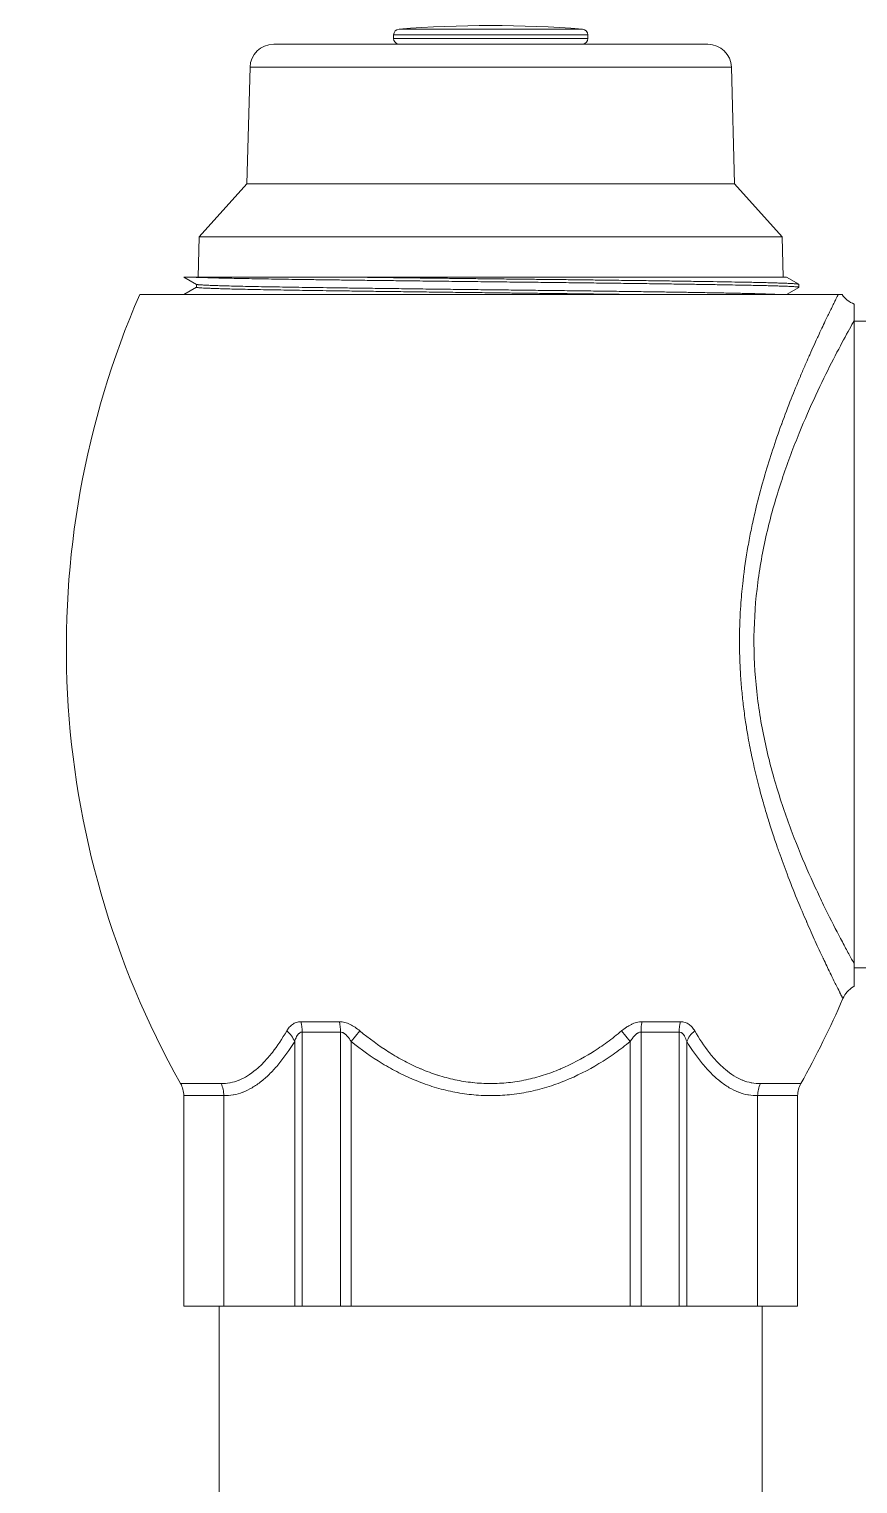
# Model space of a CAD drawing. Header units: millimetres. Extents: x 72 to 2826, y -203 to 794.
# Drawn here: x 1759.2981 to 1759.3519, y 386.0094 to 386.1037 of the extents above; entities that cross this region are included whole.
import ezdxf

# ---------------------------------------------------------------- set-up
doc = ezdxf.new("R2010")
doc.units = ezdxf.units.MM
doc.layers.add('mobiliario', color=252, linetype='Continuous', lineweight=9)

# ---------------------------------------------------------------- blocks, each defined once
blk = doc.blocks.new('SE2')
at = {"layer": 'mobiliario'}
blk.add_arc((455.9371107061222, 282.2468913631313), 350.7510704624746, 163.9462657584866, 175.9971853470821, dxfattribs=at)
blk = doc.blocks.new('110-32-planta')
at = {"layer": 'mobiliario'}
for p, q in [((7.610613157537947, 4.122814385726368), (7.610613157537947, 4.247486385726364)), ((7.645813157537951, 4.122814385726368), (7.645813157537951, 4.247486385726364)), ((7.610901879177916, 4.122814385726389), (7.608308608660934, 4.122814385726384)), ((7.608308608660934, 4.109166203168403), (7.608308608660934, 4.122814385726384)), ((7.610901879177916, 4.122814385726389), (7.615500070118643, 4.122814385726389)), ((7.610901879191309, 4.109166272404991), (7.610901879177916, 4.122814385726389)), ((7.615990054027073, 4.122814385726389), (7.615500070118643, 4.122814385726389)), ((7.615500070118643, 4.105654222646606), (7.615500070118643, 4.122814385726389)), ((7.618466746075442, 4.122814385726389), (7.615990054027073, 4.122814385726389)), ((7.615990054027073, 4.105047617365428), (7.615990054027073, 4.122814385726389)), ((7.619164593102716, 4.122814385726389), (7.618466746075442, 4.122814385726389)), ((7.618466746075442, 4.105047617365428), (7.618466746075442, 4.122814385726389)), ((7.619164593102716, 4.122814385726389), (7.637261721973183, 4.122814385726389)), ((7.619164593102716, 4.105654222646606), (7.619164593102716, 4.122814385726389)), ((7.637959569000463, 4.122814385726389), (7.637261721973183, 4.122814385726389)), ((7.637261721973183, 4.105654222646606), (7.637261721973183, 4.122814385726389)), ((7.640436261048826, 4.122814385726389), (7.637959569000463, 4.122814385726389)), ((7.637959569000463, 4.105047617365428), (7.637959569000463, 4.122814385726389)), ((7.640926244957257, 4.122814385726389), (7.640436261048826, 4.122814385726389)), ((7.640436261048826, 4.105047617365428), (7.640436261048826, 4.122814385726389)), ((7.640926244957257, 4.122814385726389), (7.645524435897967, 4.122814385726389)), ((7.640926244957257, 4.105654222646606), (7.640926244957257, 4.122814385726389)), ((7.648117706414964, 4.122814385726384), (7.645524435897967, 4.122814385726389)), ((7.645524435884581, 4.109166272404991), (7.645524435897967, 4.122814385726389)), ((7.648117706414964, 4.109166203168403), (7.648117706414964, 4.122814385726384)), ((7.608308608660934, 4.109166203168438), (7.610901879286707, 4.109166203168441)), ((7.64552443578909, 4.109166203168441), (7.648117706414964, 4.109166203168438)), ((7.608102785657621, 4.108381174186838), (7.610725667751728, 4.108381174186838)), ((7.645700647324063, 4.108381174186838), (7.648323529418278, 4.108381174186838)), ((7.619164593102716, 4.105654222646602), (7.619724458509281, 4.104964112057504)), ((7.637261721973175, 4.105654222646614), (7.636701856566602, 4.104964112057512)), ((7.615990054027073, 4.105047617365428), (7.618466746075442, 4.105047617365428)), ((7.637959569000463, 4.105047617365428), (7.640436261048826, 4.105047617365428)), ((7.61590746548984, 4.104373901513643), (7.618400891943934, 4.104373901513643)), ((7.638025423131963, 4.104373901513643), (7.640518849586058, 4.104373901513643)), ((7.651790757537945, 4.10061504758185), (7.651790757537945, 4.102075734353867)), ((7.651790757537945, 4.100875185726362), (7.669226972364321, 4.100875185726362)), ((7.651790757537924, 4.100614978750279), (7.651790757537924, 4.058878749696287)), ((7.651790757537945, 4.058942385726364), (7.668113928886057, 4.058942385726364)), ((7.651790757537952, 4.057822032405642), (7.651790757537945, 4.058878744072181)), ((7.60544904443725, 4.057201585726363), (7.650751828880856, 4.057201585726363)), ((7.608315743535925, 4.056075185726363), (7.609133590678433, 4.056547463828906)), ((7.609129637027343, 4.056733634501792), (7.608319286950773, 4.057201584842253)), ((7.609129637537947, 4.056735952419209), (7.609129637537947, 4.056545181028627)), ((7.647391411580784, 4.05720158658444), (7.648190179974392, 4.056740326160661)), ((7.648193957537947, 4.056542886157636), (7.648193957537947, 4.056735952419209)), ((7.65100342638108, 4.057201585726347), (7.650751885555806, 4.057201585726363)), ((7.608755292135136, 4.056075185726363), (7.608315743536508, 4.056075185726363)), ((7.61885162757369, 4.056075185726367), (7.608755292135136, 4.056075185726363)), ((7.609317020629512, 4.053463012838047), (7.609248618475128, 4.056075185726363)), ((7.647109294446388, 4.053463012838047), (7.64717769660077, 4.056075185726363)), ((7.64819010625137, 4.056538448544252), (7.647387872670812, 4.056075185726363)), ((7.647109294446388, 4.053463012838047), (7.609317020629512, 4.053463012838047)), ((7.612404890670497, 4.050033585726363), (7.609317020629512, 4.053463012838047)), ((7.644021424405402, 4.050033585726363), (7.647109294446388, 4.053463012838047)), ((7.644021424405402, 4.050033585726363), (7.612404890670497, 4.050033585726363)), ((7.612603029268698, 4.042466977933763), (7.612404890670497, 4.050033585726363)), ((7.6438232858072, 4.042466977933763), (7.644021424405402, 4.050033585726363)), ((7.6438232858072, 4.042466977933763), (7.612603029268698, 4.042466977933763)), ((7.614138502919857, 4.040971185726363), (7.642287812156041, 4.040971185726363)), ((7.634510757537853, 4.04059160920141), (7.621915557538045, 4.04059160920141)), ((7.621915557538045, 4.040372313371261), (7.621915557538045, 4.04059160920141)), ((7.634510757537853, 4.04059160920141), (7.621915557538045, 4.04059160920141)), ((7.621915557538045, 4.040372313371261), (7.621915557538045, 4.04059160920141)), ((7.634510757537853, 4.040372313371261), (7.634510757537853, 4.04059160920141)), ((7.634510757537853, 4.040372313371261), (7.634510757537853, 4.04059160920141)), ((7.634510757537853, 4.040372313371261), (7.621915557538045, 4.040372313371261)), ((7.634510757537853, 4.040372313371261), (7.621915557538045, 4.040372313371261)), ((7.634156170629005, 4.039989441499653), (7.622270144446893, 4.039989441499653)), ((7.634156170629005, 4.039989441499653), (7.622270144446893, 4.039989441499653))]:
    blk.add_line(p, q, dxfattribs=at)
for centre, radius, start, end in [((7.606708608660938, 4.109166203168438), 0.0016, 330.6171396737633, 0), ((7.64971770641496, 4.109166203168438), 0.0016, 180, 209.3828603262367), ((7.658293157537009, 4.080120130849937), 0.0575999999989701, 150.6171396737633, 203.4464262490894), ((7.598133157538888, 4.080120130849937), 0.0575999999989701, 23.26067180028448, 29.3828603262367), ((7.614138502919857, 4.042507185726364), 0.001536, 181.4999999999996, 270), ((7.642287812156041, 4.042507185726364), 0.001536, 270, 358.5000000000002), ((7.622299557538043, 4.040591609201399), 0.0003839999999997, 98.70505651559859, 180), ((7.622299557538043, 4.040591609201399), 0.0003839999999997, 98.70505651559859, 180), ((7.634126757537856, 4.040591609201399), 0.0003839999999997, 0, 81.29494348440137), ((7.634126757537856, 4.040591609201399), 0.0003839999999997, 0, 81.29494348440137), ((7.622299557538043, 4.040372313371257), 0.0003839999999984, 180, 265.6070358035131), ((7.622299557538043, 4.040372313371257), 0.0003839999999984, 180, 265.6070358035131), ((7.628213157537949, 4.117349979399196), 0.0775884799999805, 265.6070358174213, 274.3929641825787), ((7.628213157537949, 4.117349979399196), 0.0775884799999805, 265.6070358174213, 274.3929641825787), ((7.634126757537856, 4.040372313371257), 0.0003839999999984, 274.3929641964869, 0), ((7.634126757537856, 4.040372313371257), 0.0003839999999984, 274.3929641964869, 0)]:
    blk.add_arc(centre, radius, start, end, dxfattribs=at)
for centre, major_axis, ratio, start_param, end_param in [((7.609513666347801, 4.109166247076608), (1.9594575337e-05, -0.0015999568128686), 0.8675752736432757, 1.047329017814469, 1.560144142506108), ((7.646912648727599, 4.109166247076612), (-1.95945749442e-05, -0.001599956812872), 0.8675752734005726, 4.723041164456913, 5.235856289152098), ((7.614114429472593, 4.105654222646617), (-0.0013620853439599, -0.0008394781210783999), 0.6725393997054591, 1.810935014878186, 2.3997877305602), ((7.642311885603305, 4.105654222646609), (0.0013620853439589, -0.0008394781210802999), 0.6725393997014056, 3.883397576619385, 4.472250292302301), ((7.615101747085872, 4.105047617365411), (8.7e-15, -0.0016), 0.5551918382485513, 1.136168998444784, 1.570796326809679), ((7.617758431288919, 4.105047617365428), (0, -0.0016), 0.4426967415747728, 1.136168998426848, 1.570796326794367), ((7.638667883786979, 4.105047617365411), (-6.900000000000001e-15, -0.0016), 0.4426967415751237, 4.712388980366855, 5.147016308735914), ((7.641324567990018, 4.105047617365428), (0, -0.0016), 0.5551918382483111, 4.712388980385215, 5.147016308753173)]:
    blk.add_ellipse(centre, major_axis=major_axis, ratio=ratio, start_param=start_param, end_param=end_param, dxfattribs=at)
for points, knots in [([(7.610901879198003, 4.109166272403998), (7.611103075978675, 4.109171146593091), (7.611304676186713, 4.1091557824321), (7.611503851869791, 4.109121058824737), (7.611513907490461, 4.10911930576222), (7.611523956961029, 4.109117503095337), (7.611534000511348, 4.109115650947014), (7.611734371386468, 4.109078700210648), (7.61193260413772, 4.109022179858062), (7.612128808041093, 4.108947125839176), (7.61213723827604, 4.108943901015397), (7.612145664761541, 4.108940641995317), (7.612154087518305, 4.108937348797599), (7.612351667044207, 4.108860097552891), (7.612546734544942, 4.10876434627541), (7.612740320098688, 4.108650310870718), (7.612941870664357, 4.108531583517994), (7.613141819472459, 4.108393033056071), (7.613338994045655, 4.108236182142057), (7.613344377852344, 4.108231899363673), (7.613349759582838, 4.108227602916556), (7.613355139222058, 4.108223292846091), (7.613546743163425, 4.108069783204542), (7.6137342169933, 4.107900221668343), (7.613917018349347, 4.107717178520747), (7.614105296459014, 4.107528651375417), (7.614288621043798, 4.107325814338317), (7.614468406170657, 4.107108938587384), (7.614470856018684, 4.107105983322735), (7.614473305207944, 4.107103025445983), (7.614475753740273, 4.107100064957236), (7.614832352522803, 4.106668905984765), (7.615173120475575, 4.106184710941494), (7.615500070118643, 4.105654222646617)], [0, 0, 0, 0, 0.1189925213801739, 0.1189925213801739, 0.1189925213801739, 0.1250000000000002, 0.1250000000000002, 0.1250000000000002, 0.2448504224281824, 0.2448504224281824, 0.2448504224281824, 0.2500000000000005, 0.2500000000000005, 0.2500000000000005, 0.3707978721974875, 0.3707978721974875, 0.3707978721974875, 0.4965659318550319, 0.4965659318550319, 0.4965659318550319, 0.5000000000000002, 0.5000000000000002, 0.5000000000000002, 0.6223095014570469, 0.6223095014570469, 0.6223095014570469, 0.7482834123039571, 0.7482834123039571, 0.7482834123039571, 0.75, 0.75, 0.75, 1, 1, 1, 1]), ([(7.619164593102716, 4.105654222646623), (7.619808630686343, 4.106176710446838), (7.620479484115223, 4.106654281400491), (7.621180988038469, 4.107080507226619), (7.621531829519966, 4.107293674530943), (7.621890081929159, 4.10749381344836), (7.622257021920433, 4.107680014553395), (7.622623774656653, 4.107866120637176), (7.622999205700395, 4.108038305283407), (7.623383692160771, 4.108194701546747), (7.623575872948768, 4.108272874279017), (7.62377008506845, 4.108346999074814), (7.623964952498348, 4.108416419929501), (7.624159963603537, 4.108485891968012), (7.624355631828947, 4.108550653510494), (7.624552369368303, 4.108610779025716), (7.624945865923905, 4.108731036619776), (7.625343637759983, 4.108832758194427), (7.625745669635867, 4.10891512209697), (7.626147616494732, 4.108997468582153), (7.626553825781372, 4.109060357802579), (7.626964519916918, 4.109102695559876), (7.627375214052463, 4.109145033317169), (7.627792719660362, 4.109166825856025), (7.628206282708162, 4.109167099097088), (7.628619839031657, 4.109167372333708), (7.629030604804206, 4.109146364039567), (7.629438654933742, 4.109105026703022), (7.629846718332827, 4.109063688022213), (7.630252066129671, 4.109002019395446), (7.63065479555351, 4.108920420391044), (7.631057604272073, 4.108838805320342), (7.631458175987156, 4.108737237509107), (7.63185513326357, 4.10861651973731), (7.632053545840669, 4.1085561809411), (7.632251055474874, 4.108491057956783), (7.632446281636098, 4.108421785465079), (7.632641471323318, 4.10835252591552), (7.632834378215043, 4.108279118462288), (7.633025413091736, 4.108201698338898), (7.633789786924572, 4.107891922880735), (7.634523574648902, 4.107518105928263), (7.635231018164674, 4.107089162240917), (7.635584739922557, 4.106874690397248), (7.635932253536482, 4.106646075494264), (7.636270711387879, 4.106406454147109), (7.636609169239278, 4.106166832799953), (7.636939294401407, 4.105915798177289), (7.637261721973161, 4.105654222646641)], [0, 0, 0, 0, 0.125, 0.125, 0.125, 0.1875159514201016, 0.1875159514201016, 0.1875159514201016, 0.25, 0.25, 0.25, 0.2812318766219556, 0.2812318766219556, 0.2812318766219556, 0.3124867804319777, 0.3124867804319777, 0.3124867804319777, 0.3750000000000001, 0.3750000000000001, 0.3750000000000001, 0.4375000000000001, 0.4375000000000001, 0.4375000000000001, 0.5000000000000001, 0.5000000000000001, 0.5000000000000001, 0.5624989837853656, 0.5624989837853656, 0.5624989837853656, 0.6250000000000001, 0.6250000000000001, 0.6250000000000001, 0.6875133222455402, 0.6875133222455402, 0.6875133222455402, 0.7187595799843207, 0.7187595799843207, 0.7187595799843207, 0.7500000000000002, 0.7500000000000002, 0.7500000000000002, 0.8750000000000001, 0.8750000000000001, 0.8750000000000001, 0.9375, 0.9375, 0.9375, 1, 1, 1, 1]), ([(7.640926244957257, 4.105654222646623), (7.641253194600325, 4.106184710941491), (7.641593962553087, 4.106668905984758), (7.641950561335541, 4.107100064957514), (7.641953009867862, 4.107103025446253), (7.641955459057107, 4.107105983322995), (7.641957908905126, 4.107108938587636), (7.642137694032158, 4.107325814338956), (7.642321018616535, 4.107528651375337), (7.642509296726494, 4.107717178520786), (7.642692098082362, 4.107900221668042), (7.6428795719127, 4.108069783204751), (7.643071175853826, 4.108223292846133), (7.643076555493032, 4.108227602916585), (7.643081937223506, 4.108231899363691), (7.643087321030179, 4.108236182142061), (7.643284495603374, 4.108393033056107), (7.643484444411447, 4.108531583517962), (7.643685994977139, 4.108650310870678), (7.643879580530893, 4.108764346275357), (7.644074648031683, 4.108860097552877), (7.644272227557586, 4.108937348797589), (7.644280650314322, 4.108940641995297), (7.644289076799793, 4.108943901015365), (7.644297507034722, 4.108947125839137), (7.644493710938121, 4.10902217985804), (7.644691943689394, 4.109078700210638), (7.644892314564536, 4.109115650947011), (7.644902358114827, 4.109117503095327), (7.644912407585366, 4.109119305762202), (7.644922463206, 4.109121058824715), (7.645121638889107, 4.109155782432093), (7.645323239097188, 4.109171146593091), (7.645524435877881, 4.109166272403996)], [0, 0, 0, 0, 0.2500000000000004, 0.2500000000000004, 0.2500000000000004, 0.2517165876900858, 0.2517165876900858, 0.2517165876900858, 0.3776904986950597, 0.3776904986950597, 0.3776904986950597, 0.5000000000000006, 0.5000000000000006, 0.5000000000000006, 0.5034340681338139, 0.5034340681338139, 0.5034340681338139, 0.6292021277997925, 0.6292021277997925, 0.6292021277997925, 0.7500000000000006, 0.7500000000000006, 0.7500000000000006, 0.7551495775555165, 0.7551495775555165, 0.7551495775555165, 0.8750000000000003, 0.8750000000000003, 0.8750000000000003, 0.8810074786009582, 0.8810074786009582, 0.8810074786009582, 1, 1, 1, 1]), ([(7.614986765651111, 4.104964112057504), (7.614688937950453, 4.105474179840612), (7.614377901224691, 4.105941754596496), (7.614051184407082, 4.106359794958464), (7.614046036609124, 4.106366381663544), (7.614040885328697, 4.106372955514431), (7.614035730543299, 4.106379516505914), (7.613870246431204, 4.10659014406184), (7.613701159472433, 4.106787548606114), (7.613527062983521, 4.106971318423283), (7.613362395664217, 4.107145135157608), (7.613193241180923, 4.107306762731154), (7.613019973850981, 4.107453720417986), (7.613011053414581, 4.107461286337645), (7.613002125520254, 4.107468810340197), (7.612993190245013, 4.107476292140841), (7.612811241259485, 4.107628644027141), (7.612626238299312, 4.107763527633952), (7.612439247516782, 4.107879226495263), (7.612262603956437, 4.107988523106108), (7.612084185667057, 4.108080699133367), (7.611903073048849, 4.108155398749602), (7.611892732667192, 4.108159663623851), (7.611882384739992, 4.108163870924968), (7.611872029209592, 4.108168020554458), (7.611690980021598, 4.108240569909312), (7.611507606054182, 4.10829548132045), (7.611321743213379, 4.108331462860402), (7.611311353711832, 4.108333474183716), (7.611300955680307, 4.108335426315914), (7.611290548852217, 4.108337319062914), (7.611104134289093, 4.10837122330372), (7.610914884829852, 4.108386158764478), (7.610725668705249, 4.108381173569394)], [0, 0, 0, 0, 0.2499999999999999, 0.2499999999999999, 0.2499999999999999, 0.2539390365624178, 0.2539390365624178, 0.2539390365624178, 0.3803939551670228, 0.3803939551670228, 0.3803939551670228, 0.4999999999999999, 0.4999999999999999, 0.4999999999999999, 0.5061577570079345, 0.5061577570079345, 0.5061577570079345, 0.6315481463510756, 0.6315481463510756, 0.6315481463510756, 0.7499999999999997, 0.7499999999999997, 0.7499999999999997, 0.7567628494769516, 0.7567628494769516, 0.7567628494769516, 0.8749999999999998, 0.8749999999999998, 0.8749999999999998, 0.8816093096013975, 0.8816093096013975, 0.8816093096013975, 1, 1, 1, 1]), ([(7.636701856566588, 4.104964112057529), (7.636398162217631, 4.105218221678331), (7.636087135985968, 4.105462469012771), (7.635767719685077, 4.105696061201708), (7.635455009189798, 4.105924749371016), (7.635134253152068, 4.106143227293824), (7.634807304605004, 4.106348948247447), (7.634801260984339, 4.106352750984662), (7.634795215207098, 4.106356549406491), (7.634789167284452, 4.106360343497069), (7.634133836536094, 4.106771457256946), (7.633453337966486, 4.107131769079437), (7.632743143136131, 4.1074320933552), (7.632734708095647, 4.107435660330509), (7.632726268878031, 4.107439218820772), (7.6327178254798, 4.107442768808536), (7.632538837751078, 4.107518023371892), (7.632357971470441, 4.107589456720431), (7.632174859918768, 4.107656903255342), (7.631992025371503, 4.10772424775962), (7.631806951185652, 4.107787617778054), (7.631620953040517, 4.107846365763184), (7.631255328950551, 4.10796184905784), (7.63088613632587, 4.108059464593345), (7.630514785558972, 4.108138298792248), (7.630508887125722, 4.108139550972939), (7.630502988040916, 4.108140798438971), (7.630497088310299, 4.10814204118634), (7.630120493790763, 4.108221368850426), (7.629741267391138, 4.108281459905324), (7.629359287908117, 4.108321755678307), (7.628977853288241, 4.108361993972596), (7.628593672992622, 4.108382493164913), (7.628206662378759, 4.108382178693219), (7.627819932949947, 4.108381864450006), (7.627429262464572, 4.108360639327433), (7.627045382032356, 4.10831949235543), (7.627041815120393, 4.108319110029025), (7.627038248792899, 4.108318725991043), (7.627034683050767, 4.108318340243059), (7.626653756955079, 4.108277131017012), (7.626277295812223, 4.108216218142011), (7.625905024742657, 4.108136932410847), (7.625898775846245, 4.10813560153031), (7.625892528128446, 4.108134265484511), (7.62588628159655, 4.108132924279605), (7.625516030550244, 4.108053426963532), (7.625149917060753, 4.107955751638404), (7.624787740775296, 4.107840776328831), (7.624779792296017, 4.107838253030365), (7.62477184571361, 4.107835721390955), (7.624763900994814, 4.107833181406093), (7.624587422054652, 4.107776759794639), (7.624412041794562, 4.107716280967693), (7.624237323649503, 4.107651673197537), (7.624054546600248, 4.107584085382978), (7.623872494430819, 4.107511979185854), (7.623692348784821, 4.107435962761897), (7.623683711610588, 4.107432318115951), (7.623675078820879, 4.107428664476032), (7.623666450400022, 4.107425001860356), (7.623314244265138, 4.107275496437413), (7.622970570852858, 4.107111615522292), (7.622634987237219, 4.106935186684257), (7.622289774745097, 4.106753695586296), (7.621953121498684, 4.106558923090418), (7.621623717847888, 4.106351876151916), (7.621617606953242, 4.106348035144005), (7.621611498555829, 4.106344189908216), (7.621605392650629, 4.106340340448742), (7.620950197774008, 4.105927273746746), (7.620324612974052, 4.105466278211938), (7.619724458509296, 4.104964112057512)], [0, 0, 0, 0, 0.0631630202245054, 0.0631630202245054, 0.0631630202245054, 0.1249999999999998, 0.1249999999999998, 0.1249999999999998, 0.1261430521780779, 0.1261430521780779, 0.1261430521780779, 0.2499999999999996, 0.2499999999999996, 0.2499999999999996, 0.2514710588196881, 0.2514710588196881, 0.2514710588196881, 0.282655360431388, 0.282655360431388, 0.282655360431388, 0.3137924875803595, 0.3137924875803595, 0.3137924875803595, 0.3749999999999995, 0.3749999999999995, 0.3749999999999995, 0.3759722032612326, 0.3759722032612326, 0.3759722032612326, 0.4380303621285829, 0.4380303621285829, 0.4380303621285829, 0.4999999999999993, 0.4999999999999993, 0.4999999999999993, 0.5619246134325838, 0.5619246134325838, 0.5619246134325838, 0.5624999999999992, 0.5624999999999992, 0.5624999999999992, 0.62396820231175, 0.62396820231175, 0.62396820231175, 0.6249999999999992, 0.6249999999999992, 0.6249999999999992, 0.6861578040638693, 0.6861578040638693, 0.6861578040638693, 0.6874999999999992, 0.6874999999999992, 0.6874999999999992, 0.717314688523754, 0.717314688523754, 0.717314688523754, 0.7485045846341641, 0.7485045846341641, 0.7485045846341641, 0.7499999999999991, 0.7499999999999991, 0.7499999999999991, 0.8110418145585246, 0.8110418145585246, 0.8110418145585246, 0.8738350974994554, 0.8738350974994554, 0.8738350974994554, 0.8749999999999994, 0.8749999999999994, 0.8749999999999994, 1, 1, 1, 1]), ([(7.645700646370535, 4.108381173569394), (7.645511430245938, 4.108386158764471), (7.645322180786699, 4.108371223303706), (7.645135766223582, 4.108337319062897), (7.6451253593955, 4.108335426315893), (7.645114961363965, 4.108333474183694), (7.645104571862418, 4.10833146286038), (7.644918709021624, 4.108295481320424), (7.644735335054214, 4.108240569909284), (7.64455428586622, 4.108168020554427), (7.644543930335827, 4.108163870924936), (7.644533582408629, 4.108159663623819), (7.644523242026963, 4.108155398749567), (7.644342129408784, 4.108080699133335), (7.644163711119376, 4.107988523106048), (7.643987067559045, 4.107879226495228), (7.643800076776492, 4.107763527633923), (7.643615073816341, 4.107628644027169), (7.643433124830799, 4.10747629214083), (7.643424189555567, 4.107468810340186), (7.643415261661232, 4.107461286337632), (7.643406341224838, 4.107453720417971), (7.643233073895125, 4.107306762731309), (7.64306391941151, 4.10714513515721), (7.642899252092447, 4.106971318423109), (7.642725155603343, 4.106787548605705), (7.642556068645028, 4.106590144061997), (7.642390584532762, 4.106379516505672), (7.642385429747362, 4.106372955514189), (7.642380278466944, 4.106366381663299), (7.642375130668987, 4.106359794958212), (7.642048413851384, 4.105941754595881), (7.641737377125443, 4.105474179840594), (7.641439549424795, 4.104964112057512)], [0, 0, 0, 0, 0.118390690398735, 0.118390690398735, 0.118390690398735, 0.1249999999999996, 0.1249999999999996, 0.1249999999999996, 0.2432371505232969, 0.2432371505232969, 0.2432371505232969, 0.2499999999999992, 0.2499999999999992, 0.2499999999999992, 0.3684518536382872, 0.3684518536382872, 0.3684518536382872, 0.4938422429924886, 0.4938422429924886, 0.4938422429924886, 0.4999999999999993, 0.4999999999999993, 0.4999999999999993, 0.6196060446751847, 0.6196060446751847, 0.6196060446751847, 0.7460609634378886, 0.7460609634378886, 0.7460609634378886, 0.7499999999999994, 0.7499999999999994, 0.7499999999999994, 1, 1, 1, 1]), ([(7.615500070118643, 4.105654222646617), (7.615525164503253, 4.105572178690973), (7.615553356214582, 4.105493296828231), (7.615587708967304, 4.10541740782709), (7.615611890183778, 4.105363988865903), (7.615639172921419, 4.105312013893794), (7.615670466039872, 4.105263950733363), (7.615679323682591, 4.105250346262973), (7.615688526082934, 4.10523702151536), (7.615698095357907, 4.105224081736703), (7.615708984854705, 4.105209356725794), (7.615720348972503, 4.105195130160364), (7.615732246546131, 4.105181548377547), (7.615743422900195, 4.105168789909455), (7.615755064669031, 4.105156596954046), (7.615767220374037, 4.105145115427163), (7.61577937607904, 4.10513363390028), (7.615792045801129, 4.105122863596189), (7.615805277395387, 4.105112951887833), (7.615813881465527, 4.105106506630207), (7.615822729666128, 4.105100426436543), (7.615831827013083, 4.105094763389121), (7.615878690346057, 4.105065591227347), (7.615932296191148, 4.105047617365411), (7.615990054027073, 4.105047617365411)], [0, 0, 0, 0, 0.2934428776600264, 0.2934428776600264, 0.2934428776600264, 0.4999999999999988, 0.4999999999999988, 0.4999999999999988, 0.5584668221831935, 0.5584668221831935, 0.5584668221831935, 0.6249999999999992, 0.6249999999999992, 0.6249999999999992, 0.6874999999999992, 0.6874999999999992, 0.6874999999999992, 0.7499999999999993, 0.7499999999999993, 0.7499999999999993, 0.7906416923564193, 0.7906416923564193, 0.7906416923564193, 1, 1, 1, 1]), ([(7.618466746075442, 4.105047617365411), (7.618504127895874, 4.105047617365411), (7.618541458354428, 4.105053829250827), (7.618578060822905, 4.105065266661291), (7.618602089976442, 4.105072775206579), (7.618625780915152, 4.105082509875678), (7.618648972307027, 4.105094042720125), (7.618661107261082, 4.105100077309944), (7.618673105397887, 4.105106602682525), (7.618684931807983, 4.105113530846567), (7.618702145876213, 4.105123615216009), (7.618718904455307, 4.105134480360543), (7.618735234380139, 4.105146001229993), (7.618747481823767, 4.10515464188208), (7.618759488338482, 4.105163651379382), (7.618771267164518, 4.105172976962522), (7.618791734542548, 4.10518918148367), (7.618811534549941, 4.105206353042323), (7.618830708995973, 4.105224163967768), (7.618844638809357, 4.10523710321344), (7.618858239734932, 4.105250382236864), (7.618871562944412, 4.105263920670821), (7.618885635238946, 4.105278220290635), (7.618899420563457, 4.105292887332442), (7.618912945224372, 4.105307856879608), (7.619007617850747, 4.105412643709772), (7.61908972605731, 4.105531836926715), (7.619164593102709, 4.105654222646609)], [0, 0, 0, 0, 0.1249999999999979, 0.1249999999999979, 0.1249999999999979, 0.2070612466025654, 0.2070612466025654, 0.2070612466025654, 0.2499999999999958, 0.2499999999999958, 0.2499999999999958, 0.3124999999999947, 0.3124999999999947, 0.3124999999999947, 0.3593749999999939, 0.3593749999999939, 0.3593749999999939, 0.4408269496976131, 0.4408269496976131, 0.4408269496976131, 0.4999999999999916, 0.4999999999999916, 0.4999999999999916, 0.5624999999999928, 0.5624999999999928, 0.5624999999999928, 1, 1, 1, 1]), ([(7.637261721973183, 4.105654222646623), (7.637311910742404, 4.105572178690983), (7.637364437040716, 4.105493296828235), (7.637422721773553, 4.10541740782709), (7.637463748929456, 4.105363988865899), (7.637507690823554, 4.105312013893794), (7.637554852764418, 4.105263950733363), (7.63756820214099, 4.105250346262973), (7.637581840979769, 4.10523702151536), (7.637595765270546, 4.1052240817367), (7.637611610621454, 4.105209356725794), (7.637627825137656, 4.105195130160364), (7.637644433464053, 4.105181548377547), (7.637660035009531, 4.105168789909455), (7.637675976501077, 4.105156596954046), (7.637692272732316, 4.105145115427163), (7.637708568963553, 4.10513363390028), (7.637725219970113, 4.105122863596189), (7.637742234667172, 4.105112951887833), (7.6377532987645, 4.105106506630203), (7.637764524869637, 4.105100426436543), (7.637775903926929, 4.105094763389121), (7.637834521076903, 4.105065591227347), (7.637897300863592, 4.105047617365411), (7.637959569000463, 4.105047617365411)], [0, 0, 0, 0, 0.2934428776594361, 0.2934428776594361, 0.2934428776594361, 0.5000000000000087, 0.5000000000000087, 0.5000000000000087, 0.5584668221836172, 0.5584668221836172, 0.5584668221836172, 0.6250000000000064, 0.6250000000000064, 0.6250000000000064, 0.6875000000000054, 0.6875000000000054, 0.6875000000000054, 0.7500000000000044, 0.7500000000000044, 0.7500000000000044, 0.7906416923566278, 0.7906416923566278, 0.7906416923566278, 1, 1, 1, 1]), ([(7.640436261048826, 4.105047617365411), (7.640470935172053, 4.105047617365411), (7.640503965619053, 4.105053829250795), (7.640534974699213, 4.105065266661267), (7.640555331849412, 4.105072775206554), (7.640574801401272, 4.105082509875664), (7.640593338002438, 4.105094042720118), (7.640603037325561, 4.105100077309942), (7.640612481547087, 4.105106602682525), (7.640621659783001, 4.105113530846567), (7.640635019270625, 4.105123615216005), (7.640647745419733, 4.10513448036054), (7.640659911356897, 4.105146001229989), (7.640669035809778, 4.105154641882077), (7.640677844947816, 4.105163651379378), (7.640686366326747, 4.105172976962522), (7.6407011734292, 4.10518918148367), (7.640715127207506, 4.105206353042319), (7.640728329200917, 4.105224163967765), (7.640737920158818, 4.105237103213433), (7.640747114778023, 4.105250382236857), (7.640755970193161, 4.105263920670815), (7.64076532349577, 4.105278220290625), (7.640774313321124, 4.105292887332431), (7.640782977653508, 4.105307856879598), (7.640843627980196, 4.105412643709772), (7.640888811434557, 4.105531836926711), (7.640926244957257, 4.105654222646609)], [0, 0, 0, 0, 0.1250000000000012, 0.1250000000000012, 0.1250000000000012, 0.2070612466061155, 0.2070612466061155, 0.2070612466061155, 0.2500000000000024, 0.2500000000000024, 0.2500000000000024, 0.312500000000003, 0.312500000000003, 0.312500000000003, 0.3593750000000035, 0.3593750000000035, 0.3593750000000035, 0.4408269496965234, 0.4408269496965234, 0.4408269496965234, 0.5000000000000048, 0.5000000000000048, 0.5000000000000048, 0.5625000000000043, 0.5625000000000043, 0.5625000000000043, 1, 1, 1, 1]), ([(7.61590746548984, 4.104373901513628), (7.61585421763604, 4.104373901515657), (7.615802236749736, 4.104378028786722), (7.615752043659277, 4.104385887245626), (7.615701850568812, 4.10439374570453), (7.615653444100587, 4.104405333743365), (7.615607329976478, 4.104420267503787), (7.615561215852367, 4.104435201264209), (7.615517200518474, 4.104453482853809), (7.615475095376411, 4.104474787308607), (7.615432990234352, 4.104496091763405), (7.615392792785621, 4.104520419175461), (7.615354352908838, 4.10454751113572), (7.615315913032062, 4.104574603095976), (7.615279767704272, 4.104604070639243), (7.615245597424845, 4.104635481706811), (7.615219969715282, 4.104659040007486), (7.615195454707504, 4.104683697225642), (7.615171969021111, 4.104709340161928), (7.615164600119583, 4.104717385925174), (7.61515732911429, 4.104725533149618), (7.61515015876899, 4.104733774143994), (7.615088770531791, 4.104804328642593), (7.615034821305747, 4.104881810642532), (7.614986765651111, 4.104964112057504)], [0, 0, 0, 0, 0.1250000000000007, 0.1250000000000007, 0.1250000000000007, 0.2500000000000014, 0.2500000000000014, 0.2500000000000014, 0.3750000000000022, 0.3750000000000022, 0.3750000000000022, 0.5000000000000029, 0.5000000000000029, 0.5000000000000029, 0.6250000000000023, 0.6250000000000023, 0.6250000000000023, 0.7187500000000017, 0.7187500000000017, 0.7187500000000017, 0.7481651299852837, 0.7481651299852837, 0.7481651299852837, 1, 1, 1, 1]), ([(7.619724458509281, 4.104964112057504), (7.619626660874017, 4.104882282019996), (7.619524897513897, 4.104804839746403), (7.619419621711905, 4.104734480745516), (7.61931434590992, 4.104664121744634), (7.61920555351616, 4.104600845684149), (7.619093684637433, 4.10454741333708), (7.619037750198068, 4.104520697163546), (7.618980511485979, 4.10449626984688), (7.618922695816514, 4.104474774103071), (7.61886488014705, 4.104453278359266), (7.618806486714255, 4.104434716549274), (7.618748240343543, 4.1044197420795), (7.618689993972822, 4.104404767609728), (7.618631916241128, 4.104393314593313), (7.618574021504883, 4.10438559807487), (7.618516126768633, 4.10437788155643), (7.618458413707451, 4.104373901518471), (7.618400891943934, 4.104373901513628)], [0, 0, 0, 0, 0.2499999999999992, 0.2499999999999992, 0.2499999999999992, 0.4999999999999984, 0.4999999999999984, 0.4999999999999984, 0.624999999999999, 0.624999999999999, 0.624999999999999, 0.7499999999999992, 0.7499999999999992, 0.7499999999999992, 0.8749999999999996, 0.8749999999999996, 0.8749999999999996, 1, 1, 1, 1]), ([(7.638025423131963, 4.104373901513628), (7.637968017160082, 4.104373901515657), (7.637909684364621, 4.104378028786722), (7.637851202075382, 4.104385887245626), (7.637792719786142, 4.10439374570453), (7.637734087576853, 4.104405333743365), (7.637676062925634, 4.104420267503787), (7.637618038274418, 4.104435201264212), (7.637560407503103, 4.104453482853809), (7.637503136118838, 4.104474787308607), (7.63744586473458, 4.104496091763405), (7.637388949884574, 4.104520419175464), (7.637332367698227, 4.10454751113572), (7.637275785511882, 4.104574603095979), (7.637220333247278, 4.104604070639243), (7.637165897499576, 4.104635481706811), (7.637125070688809, 4.104659040007486), (7.637084814343267, 4.104683697225645), (7.637045097940037, 4.104709340161935), (7.637032636466294, 4.104717385925177), (7.637020221956887, 4.104725533149622), (7.637007861568136, 4.104733774143994), (7.636902039261848, 4.104804328642596), (7.636800217559808, 4.104881810642535), (7.636701856566602, 4.104964112057512)], [0, 0, 0, 0, 0.1249999999999993, 0.1249999999999993, 0.1249999999999993, 0.2499999999999986, 0.2499999999999986, 0.2499999999999986, 0.3749999999999978, 0.3749999999999978, 0.3749999999999978, 0.4999999999999972, 0.4999999999999972, 0.4999999999999972, 0.6249999999999978, 0.6249999999999978, 0.6249999999999978, 0.7187499999999984, 0.7187499999999984, 0.7187499999999984, 0.7481651299791566, 0.7481651299791566, 0.7481651299791566, 1, 1, 1, 1]), ([(7.641439549424787, 4.104964112057504), (7.641391769006638, 4.104882282019996), (7.641337861166433, 4.1048048397464), (7.641276883171222, 4.104734480745516), (7.641215905176011, 4.10466412174463), (7.641147853104997, 4.104600845684149), (7.641071771879603, 4.104547413337083), (7.641033731266901, 4.10452069716355), (7.64099328218397, 4.10449626984689), (7.640950770655542, 4.104474774103084), (7.640908259127115, 4.104453278359284), (7.640863683388397, 4.104434716549285), (7.640817389413336, 4.104419742079507), (7.640771095438267, 4.104404767609725), (7.640723132859293, 4.104393314593309), (7.640673410500177, 4.10438559807487), (7.640623688141054, 4.104377881556426), (7.640572204843039, 4.104373901518464), (7.640518849586058, 4.104373901513628)], [0, 0, 0, 0, 0.2499999999999973, 0.2499999999999973, 0.2499999999999973, 0.4999999999999947, 0.4999999999999947, 0.4999999999999947, 0.624999999999996, 0.624999999999996, 0.624999999999996, 0.7499999999999974, 0.7499999999999974, 0.7499999999999974, 0.8749999999999984, 0.8749999999999984, 0.8749999999999984, 1, 1, 1, 1]), ([(7.650751876443244, 4.057201565100864), (7.650711683235237, 4.057281739276934), (7.650661572644522, 4.057381791444303), (7.650601534054017, 4.057502401544859), (7.650581566584535, 4.057542513720743), (7.650560499817188, 4.057584902113525), (7.650538396039457, 4.057629474321739), (7.650514881560787, 4.057676891204594), (7.650490164559868, 4.057726830613844), (7.650464359892659, 4.057779085836991), (7.650441568658785, 4.05782523876746), (7.650417929251232, 4.057873197647154), (7.650393510638522, 4.057922839193739), (7.650364228966041, 4.057982367043493), (7.65033379160581, 4.058044396241616), (7.650302254543831, 4.058108853224361), (7.650277715461918, 4.058159007394738), (7.650252510510192, 4.058210631577455), (7.650226653444825, 4.058263721453524), (7.65013030811837, 4.058461538234642), (7.650024947614419, 4.058679536041204), (7.649911479133407, 4.058917028013428), (7.64976714085693, 4.059219131131779), (7.649609683883803, 4.059552778566917), (7.649440971154497, 4.059917273169074), (7.649416949464118, 4.059969170714168), (7.649392699532902, 4.060021693639126), (7.649368223563348, 4.060074849187245), (7.649306545659903, 4.060208797824373), (7.649243456653564, 4.060346705856784), (7.649178969807372, 4.060488733123428), (7.649088759730872, 4.060687413805549), (7.648995815031634, 4.060894152999537), (7.648900750031828, 4.061108161293272), (7.648881137660083, 4.061152312244967), (7.648861434987503, 4.061196772747162), (7.648841648745204, 4.061241532463821), (7.648765388733912, 4.061414045083811), (7.648688030359089, 4.06159068205849), (7.648609939211844, 4.061770880655778), (7.648511357955888, 4.061998361038245), (7.648411608404614, 4.062231517104574), (7.648310724495821, 4.062470855245805), (7.648298438322227, 4.06250000310483), (7.648286135308381, 4.062529242728132), (7.648273815788762, 4.062558574611464), (7.648083465480063, 4.063011784900674), (7.647889572360285, 4.063486213103217), (7.647694211569187, 4.063981360362131), (7.647492161163262, 4.064493462632469), (7.647288540934246, 4.065027730080867), (7.647085581104747, 4.06558552696433), (7.647078919882312, 4.065603834080196), (7.647072258993745, 4.065622168023839), (7.647065598554491, 4.065640528754652), (7.646872682494219, 4.066172337501463), (7.64668015778443, 4.066726667643333), (7.646493866244738, 4.067293774345749), (7.646477191429483, 4.06734453563909), (7.646460558881153, 4.067395419258116), (7.646443972405678, 4.06744641978808), (7.646268856622883, 4.067984870391455), (7.646098881251461, 4.068536365307323), (7.645936070534716, 4.069101399720043), (7.645910711841394, 4.069189407037217), (7.645885529977468, 4.069277742536979), (7.645860531049273, 4.069366407099384), (7.645709826869023, 4.069900914822721), (7.645565777228888, 4.070447382222418), (7.645430262863826, 4.071006586544018), (7.645398565309848, 4.071137387504926), (7.645367353100077, 4.071268852400852), (7.64533663723607, 4.071401060801317), (7.645290802875202, 4.071598342816123), (7.645246073217244, 4.071797279804716), (7.645202556283692, 4.071997773780697), (7.645129876508384, 4.07233262865062), (7.645060444749582, 4.0726724214169), (7.644995469665402, 4.073013260523569), (7.644961516703979, 4.073191367211492), (7.644928686580129, 4.073370155704288), (7.644897080662516, 4.073549415411211), (7.644768577178709, 4.074278250344175), (7.644660318376224, 4.075014880611345), (7.64457466359505, 4.075760461767455), (7.644520122657148, 4.076235212796873), (7.644474744828919, 4.076713591552546), (7.644439214530315, 4.077195773716614), (7.644418870049917, 4.077471868935909), (7.644401764268677, 4.077749037959662), (7.644387995371593, 4.078027581979476), (7.644369075971709, 4.078410320383493), (7.644356452909207, 4.078795654428365), (7.644350437610504, 4.07918314014083), (7.644349527920013, 4.07924173940313), (7.644348769525408, 4.079300387910926), (7.644348162419071, 4.079359077435004), (7.644344755575595, 4.079688420106254), (7.644346155275072, 4.08001775850235), (7.644352273248996, 4.080345833215989), (7.644359701226044, 4.080744156496198), (7.644374080627188, 4.081140621552762), (7.644395303821673, 4.081536930141322), (7.644415294171287, 4.081910217359911), (7.644441311714308, 4.082282347930895), (7.644473278760892, 4.082654174275297), (7.644503203330637, 4.083002243445399), (7.644538342207043, 4.083350047753391), (7.644578231167145, 4.083694954195169), (7.644582231870579, 4.083729546934169), (7.64458627958384, 4.083764107647472), (7.644590373798536, 4.083798633507925), (7.644635248490772, 4.084177054640143), (7.644685708476857, 4.084551290189988), (7.644741219230304, 4.08492151419426), (7.644785083780894, 4.085214064890475), (7.644832102399107, 4.085504110343791), (7.644882071766872, 4.085791801357352), (7.644958385052682, 4.086231163461054), (7.645041531554197, 4.086664921417603), (7.645130707676685, 4.087093410933253), (7.645277973771491, 4.087801021624009), (7.645441685803326, 4.088494264769881), (7.645618405683926, 4.089173500356597), (7.645668344568398, 4.089365444055168), (7.645719321919406, 4.089556269167815), (7.645771291952492, 4.089746059302441), (7.645811160055053, 4.089891654217527), (7.645851587290188, 4.090036555683241), (7.645892570716398, 4.090180867661132), (7.64594082627368, 4.090350786468803), (7.645989852893032, 4.090519888228388), (7.646039563807256, 4.090688052574111), (7.646086992598711, 4.090848496850956), (7.646135111212004, 4.091008314366039), (7.646183730693573, 4.091167012713505), (7.646229349479781, 4.091315916522255), (7.646275408941037, 4.091463834821723), (7.646321740005994, 4.091610390101916), (7.646376406862934, 4.091783313313243), (7.646431560253624, 4.091954685041493), (7.646487048669165, 4.092124270059943), (7.646589462138215, 4.092437268545669), (7.646693016827532, 4.092744180059938), (7.646797469848415, 4.093045666266004), (7.646834588842458, 4.093152804045197), (7.646871821267622, 4.093259256709902), (7.646909151343144, 4.093365027294428), (7.647081416658352, 4.09385312175523), (7.647255736676682, 4.094326548140049), (7.647430440329473, 4.09478543631133), (7.647642448562215, 4.09534231116007), (7.647855021388558, 4.095877774438677), (7.648065778683621, 4.096392034689667), (7.648083189974053, 4.096434519266935), (7.648100588858505, 4.096476859176117), (7.648117972014843, 4.096519049727529), (7.648310368254883, 4.09698601345357), (7.648501334693236, 4.097435573922627), (7.648685662972454, 4.097859621581061), (7.648693518929242, 4.097877694228924), (7.648701362843035, 4.097895720629502), (7.648709194570892, 4.09791370074933), (7.648900786082415, 4.098353557495602), (7.649085699821696, 4.098767535205936), (7.649262377041921, 4.099155696584087), (7.649439054262137, 4.099543857962234), (7.649607495996568, 4.099906206416815), (7.649765557489097, 4.100241632641647), (7.649772010105437, 4.10025532589929), (7.649778446805492, 4.100268976539044), (7.649784867397535, 4.100282584345116), (7.649935723839724, 4.100602309565931), (7.650077658152888, 4.100898307990124), (7.650206245487005, 4.101163617768127), (7.650216528736415, 4.101184834839287), (7.650226729295957, 4.101205862218413), (7.650236845147396, 4.101226696892208), (7.650373071395513, 4.101507269364058), (7.650493924123295, 4.101752864495075), (7.650598292782013, 4.101963535034209), (7.650688248213768, 4.10214511214308), (7.650765959884003, 4.102300751571736), (7.650830321778662, 4.102429230077586), (7.650840477244379, 4.102449502306492), (7.650850299557697, 4.102469087622424), (7.65085978802557, 4.102487990213131), (7.650884070929457, 4.102536365756961), (7.650906170207883, 4.102580275577633), (7.650926037021732, 4.102619691223449), (7.650953666730253, 4.102674508408167), (7.650976956312583, 4.10272059388955), (7.650995541429295, 4.102757282544231), (7.651001824629126, 4.102769686133214), (7.651007581748082, 4.102781044107064), (7.651012804246747, 4.102791344386503), (7.651038477072056, 4.10284197863109), (7.651051227854402, 4.102867047855864), (7.651051325689969, 4.102867297643232), (7.65105132612053, 4.102867298742506), (7.651051326306756, 4.102867299359662), (7.651051326248683, 4.102867299494786)], [1.32440738e-08, 1.32440738e-08, 1.32440738e-08, 1.32440738e-08, 0.0117254023162589, 0.0117254023162589, 0.0117254023162589, 0.0156249999999998, 0.0156249999999998, 0.0156249999999998, 0.0197734766844192, 0.0197734766844192, 0.0197734766844192, 0.0234374999999997, 0.0234374999999997, 0.0234374999999997, 0.0278312275209451, 0.0278312275209451, 0.0278312275209451, 0.0312499999999996, 0.0312499999999996, 0.0312499999999996, 0.0439885975869441, 0.0439885975869441, 0.0439885975869441, 0.0601928086951854, 0.0601928086951854, 0.0601928086951854, 0.0624999999999992, 0.0624999999999992, 0.0624999999999992, 0.0683139769371395, 0.0683139769371395, 0.0683139769371395, 0.0764470976470931, 0.0764470976470931, 0.0764470976470931, 0.0781249999999989, 0.0781249999999989, 0.0781249999999989, 0.0845919607537636, 0.0845919607537636, 0.0845919607537636, 0.0927557685069169, 0.0927557685069169, 0.0927557685069169, 0.0937499999999987, 0.0937499999999987, 0.0937499999999987, 0.1091119846836971, 0.1091119846836971, 0.1091119846836971, 0.1249999999999983, 0.1249999999999983, 0.1249999999999983, 0.1255214509902932, 0.1255214509902932, 0.1255214509902932, 0.140624999999998, 0.140624999999998, 0.140624999999998, 0.1419769072839152, 0.1419769072839152, 0.1419769072839152, 0.1562499999999977, 0.1562499999999977, 0.1562499999999977, 0.1584731152110892, 0.1584731152110892, 0.1584731152110892, 0.1718749999999975, 0.1718749999999975, 0.1718749999999975, 0.1750097744297292, 0.1750097744297292, 0.1750097744297292, 0.1796874999999974, 0.1796874999999974, 0.1796874999999974, 0.1874999999999973, 0.1874999999999973, 0.1874999999999973, 0.1915824496725735, 0.1915824496725735, 0.1915824496725735, 0.2081808921475014, 0.2081808921475014, 0.2081808921475014, 0.218749999999997, 0.218749999999997, 0.218749999999997, 0.2248018210081435, 0.2248018210081435, 0.2248018210081435, 0.2331174341582813, 0.2331174341582813, 0.2331174341582813, 0.2343749999999968, 0.2343749999999968, 0.2343749999999968, 0.2414319680038279, 0.2414319680038279, 0.2414319680038279, 0.2499999999999966, 0.2499999999999966, 0.2499999999999966, 0.2580703192536071, 0.2580703192536071, 0.2580703192536071, 0.2656249999999964, 0.2656249999999964, 0.2656249999999964, 0.2663827043151692, 0.2663827043151692, 0.2663827043151692, 0.2746875320901278, 0.2746875320901278, 0.2746875320901278, 0.2812499999999964, 0.2812499999999964, 0.2812499999999964, 0.2912722098377877, 0.2912722098377877, 0.2912722098377877, 0.3078229597798459, 0.3078229597798459, 0.3078229597798459, 0.3124999999999961, 0.3124999999999961, 0.3124999999999961, 0.316087927660442, 0.316087927660442, 0.316087927660442, 0.3203124999999961, 0.3203124999999961, 0.3203124999999961, 0.3243431311725367, 0.3243431311725367, 0.3243431311725367, 0.3281249999999962, 0.3281249999999962, 0.3281249999999962, 0.3325872950575838, 0.3325872950575838, 0.3325872950575838, 0.3408232324571335, 0.3408232324571335, 0.3408232324571335, 0.3437499999999962, 0.3437499999999962, 0.3437499999999962, 0.3572560142865151, 0.3572560142865151, 0.3572560142865151, 0.3736459762285518, 0.3736459762285518, 0.3736459762285518, 0.3749999999999962, 0.3749999999999962, 0.3749999999999962, 0.3899862934786791, 0.3899862934786791, 0.3899862934786791, 0.3906249999999964, 0.3906249999999964, 0.3906249999999964, 0.4062499999999964, 0.4062499999999964, 0.4062499999999964, 0.4218749999999965, 0.4218749999999965, 0.4218749999999965, 0.4225128664959942, 0.4225128664959942, 0.4225128664959942, 0.4374999999999966, 0.4374999999999966, 0.4374999999999966, 0.4386985350875679, 0.4386985350875679, 0.4386985350875679, 0.454838742293531, 0.454838742293531, 0.454838742293531, 0.4687499999999967, 0.4687499999999967, 0.4687499999999967, 0.4709450146348133, 0.4709450146348133, 0.4709450146348133, 0.4765624999999968, 0.4765624999999968, 0.4765624999999968, 0.4843749999999968, 0.4843749999999968, 0.4843749999999968, 0.4870162262798881, 0.4870162262798881, 0.4870162262798881, 0.4999999999999969, 0.4999999999999969, 0.4999999999999969, 0.5000571393455914, 0.5000571393455914, 0.5000571393455914, 0.5000571393455914]), ([(7.651051326248669, 4.10286729949475), (7.651119573187735, 4.102708558873712), (7.651215091324914, 4.102559124408688), (7.651443949017818, 4.102304138765358), (7.651579440561704, 4.102194696467272), (7.651747896575706, 4.102098347372478), (7.651769204174782, 4.102086794559458), (7.651790757537945, 4.102075734353867)], [0, 0, 0, 0, 0.0514318968428791, 0.0514318968428791, 0.1019851842723304, 0.1019851842723304, 0.1091960604332546, 0.1091960604332546, 0.1091960604332546, 0.1091960604332546]), ([(7.651790757537945, 4.100614978750105), (7.651681900737906, 4.100419718721318), (7.651562064482555, 4.100202965833692), (7.651301764107523, 4.099726044234365), (7.651162761348224, 4.099468533767197), (7.650724125444548, 4.098643406651377), (7.650402384257176, 4.098022658961944), (7.649889212943656, 4.096987417324431), (7.649712729112082, 4.096624207298126), (7.649353175337418, 4.095864865215201), (7.649171498467325, 4.095471692025029), (7.6486247329766, 4.094252096578368), (7.648257763012373, 4.093385951049989), (7.647720825006353, 4.092002584311554), (7.647544126063786, 4.091527352663721), (7.647198738727937, 4.090546739248786), (7.647030651977472, 4.090042755722369), (7.646552532638843, 4.08851015925099), (7.646265628459389, 4.087453225503249), (7.645905142062218, 4.085809279194296), (7.645796667873462, 4.085251489101103), (7.645607348662863, 4.084114666564751), (7.645526254106072, 4.08353320152371), (7.645333212769407, 4.081771065531534), (7.645272779146232, 4.080586539503972), (7.645299483836645, 4.07819707663631), (7.645386169925821, 4.077027035190155), (7.645609390063889, 4.075308976778273), (7.645699299082067, 4.074742258070951), (7.645907081230368, 4.073620330018541), (7.646025357333144, 4.073063438097666), (7.646414771908141, 4.071420981387305), (7.646715806626033, 4.070379643495183), (7.647204488662886, 4.068886966011096), (7.647373649183727, 4.068401053664327), (7.647721073046021, 4.067451645255893), (7.647900021661669, 4.066986490072072), (7.648440036558866, 4.065638471244323), (7.648803584819063, 4.064803174590682), (7.649515170983896, 4.063250819751974), (7.649863605523961, 4.062533342069887), (7.650523668409988, 4.061222216279353), (7.650826890880544, 4.060645069203406), (7.651364560209272, 4.059644236569898), (7.651599127405688, 4.059220515516244), (7.651790757537945, 4.058878749696252)], [0, 0, 0, 0, 0.0312500000000001, 0.0312500000000001, 0.0625000000000002, 0.0625000000000002, 0.1250000000000003, 0.1250000000000003, 0.1562500000000003, 0.1562500000000003, 0.1875000000000003, 0.1875000000000003, 0.25, 0.25, 0.2812499999999999, 0.2812499999999999, 0.3124999999999998, 0.3124999999999998, 0.3749999999999996, 0.3749999999999996, 0.4062499999999997, 0.4062499999999997, 0.4374999999999997, 0.4374999999999997, 0.4999999999999996, 0.4999999999999996, 0.5624999999999994, 0.5624999999999994, 0.5937499999999996, 0.5937499999999996, 0.6249999999999997, 0.6249999999999997, 0.6874999999999997, 0.6874999999999997, 0.7187499999999999, 0.7187499999999999, 0.75, 0.75, 0.8124999999999998, 0.8124999999999998, 0.875, 0.875, 0.9375, 0.9375, 1, 1, 1, 1]), ([(7.651790757537945, 4.057822032405642), (7.65162827559454, 4.057762945833186), (7.651473532336133, 4.05767606589497), (7.651209194735387, 4.057464746461313), (7.651094801103723, 4.057339612097543), (7.651003426381087, 4.057201585726363)], [0, 0, 0, 0, 0.0514623510752413, 0.0514623510752413, 0.100733784105686, 0.100733784105686, 0.100733784105686, 0.100733784105686]), ([(7.647387872618274, 4.056075185726363), (7.647387872528199, 4.056075185726363), (7.647326146951016, 4.056075185726363), (7.646868424671545, 4.056075185726363), (7.646085042842749, 4.056075185726367), (7.644258052417255, 4.056075185726367), (7.643509831545528, 4.056075185726367), (7.64184098735221, 4.056075185726367), (7.640922353642132, 4.056075185726367), (7.637897708539932, 4.056075185726367), (7.635576575653353, 4.056075185726367), (7.631844535913423, 4.056075185726371), (7.630561989601872, 4.056075185726371), (7.627481994581599, 4.056075185726371), (7.625679837856622, 4.056075185726371), (7.622157508772168, 4.056075185726367), (7.620453413746808, 4.056075185726367), (7.61885162757369, 4.056075185726367)], [-3.94440170245585, -3.94440170245585, -3.94440170245585, -3.94440170245585, -3.682179692951266, -3.682179692951266, -2.969947931813503, -2.969947931813503, -2.589713350433243, -2.589713350433243, -2.215379493102448, -2.215379493102448, -1.453491994394306, -1.453491994394306, -1.069260284525813, -1.069260284525813, -0.5342512803986686, -0.5342512803986686, -1.0000000061e-06, -1.0000000061e-06, -1.0000000061e-06, -1.0000000061e-06])]:
    blk.add_open_spline(points, degree=3, knots=knots, dxfattribs=at)
for points in [[(7.624151623374843, 4.10761893975027), (7.624151057441097, 4.107618956594563), (7.624150491515203, 4.107618973433442), (7.624149925597152, 4.1076189902669)], [(7.63281022032595, 4.107403510524775), (7.632809625151026, 4.107403518869375), (7.632809029959872, 4.10740352721482), (7.632808434752504, 4.107403535561122)]]:
    blk.add_open_spline(points, degree=3, dxfattribs=at)
for points, weights, knots in [([(7.648190179974392, 4.056740326160661), (7.648322106125156, 4.056664144159061), (7.644296133665192, 4.05659127441271), (7.639385121392365, 4.05650238552382), (7.631201916665738, 4.056413496634935), (7.623018711939117, 4.056324607746045), (7.616356925103892, 4.056235718857156), (7.610429124503441, 4.0561566236201), (7.608755292135136, 4.056075185726363)], [0.9786382803937168, 0.9367296621051541, 1, 0.9238795325112868, 1, 0.9238795325112868, 1, 0.931693501737222, 0.9859763111561054], [0.6815859476286653, 0.6815859476286653, 0.6815859476286653, 0.6964285714285714, 0.6964285714285714, 0.7142857142857144, 0.7142857142857144, 0.7321428571428572, 0.7321428571428572, 0.7481669166079473, 0.7481669166079473, 0.7481669166079473]), ([(7.637220325213143, 4.057201585726367), (7.634320239948976, 4.057161599171895), (7.631067700128355, 4.057124607746043), (7.6232519794833, 4.057035718857153), (7.616889354247787, 4.056946829968264), (7.610526729012271, 4.056857941079375), (7.609344338756955, 4.056769052190485), (7.609129637537947, 4.056752911535808), (7.609129637537947, 4.056735952419209)], [0.9625729555868574, 0.9668488735014102, 1, 0.9238795325112868, 1, 0.9238795325112868, 1, 0.985259560685948, 0.9762279815074034], [0.7065087730596465, 0.7065087730596465, 0.7065087730596465, 0.7142857142857144, 0.7142857142857144, 0.7321428571428572, 0.7321428571428572, 0.75, 0.75, 0.7534579678671456, 0.7534579678671456, 0.7534579678671456]), ([(7.646802750153142, 4.057201585726363), (7.645912054447543, 4.057153629615942), (7.643573893673831, 4.057109319262248), (7.638883420773403, 4.057020430373359), (7.631067700128355, 4.05693154148447), (7.6232519794833, 4.056842652595583), (7.616889354247787, 4.056753763706691), (7.610526729012271, 4.056664874817801), (7.609344338756955, 4.056575985928912), (7.609158832204022, 4.056562040049961), (7.609133590678433, 4.056547463828906)], [0.961990620620385, 0.9605485333459592, 1, 0.9238795325112868, 1, 0.9238795325112868, 1, 0.9238795325112868, 1, 0.9872383586298721, 0.978755710698241], [0.6871736298969858, 0.6871736298969858, 0.6871736298969858, 0.6964285714285714, 0.6964285714285714, 0.7142857142857144, 0.7142857142857144, 0.7321428571428572, 0.7321428571428572, 0.75, 0.75, 0.7529937605555534, 0.7529937605555534, 0.7529937605555534]), ([(7.648193957537947, 4.056542886157636), (7.648193957537949, 4.056468758419366), (7.644296133665192, 4.056398208151136), (7.639385121392365, 4.056309319262251), (7.631201916665738, 4.056220430373362), (7.62467945770104, 4.056149581097365), (7.61885162757369, 4.056075185726367)], [0.9762279815074092, 0.9386199718253339, 1, 0.9238795325112868, 1, 0.9383758606250956, 0.9765286847655748], [0.8248865392957158, 0.8248865392957158, 0.8248865392957158, 0.8392857142857142, 0.8392857142857142, 0.8571428571428571, 0.8571428571428571, 0.871599298315257, 0.871599298315257, 0.871599298315257])]:
    blk.add_rational_spline(points, weights, degree=2, knots=knots, dxfattribs=at)

msp = doc.modelspace()

# ---------------------------------------------------------------- block references
at = {"xscale": -0.0044247438065974, "yscale": 0.0044247438065974, "zscale": 0.0044247438065974, "rotation": 180}
msp.add_blockref('SE2', (1758.842621159176, 387.7499937321004), dxfattribs=at)
at = {"xscale": -1, "rotation": 180}
msp.add_blockref('110-32-planta', (1751.699829344637, 390.1437010724517), dxfattribs=at)

doc.saveas('drawing.dxf')
